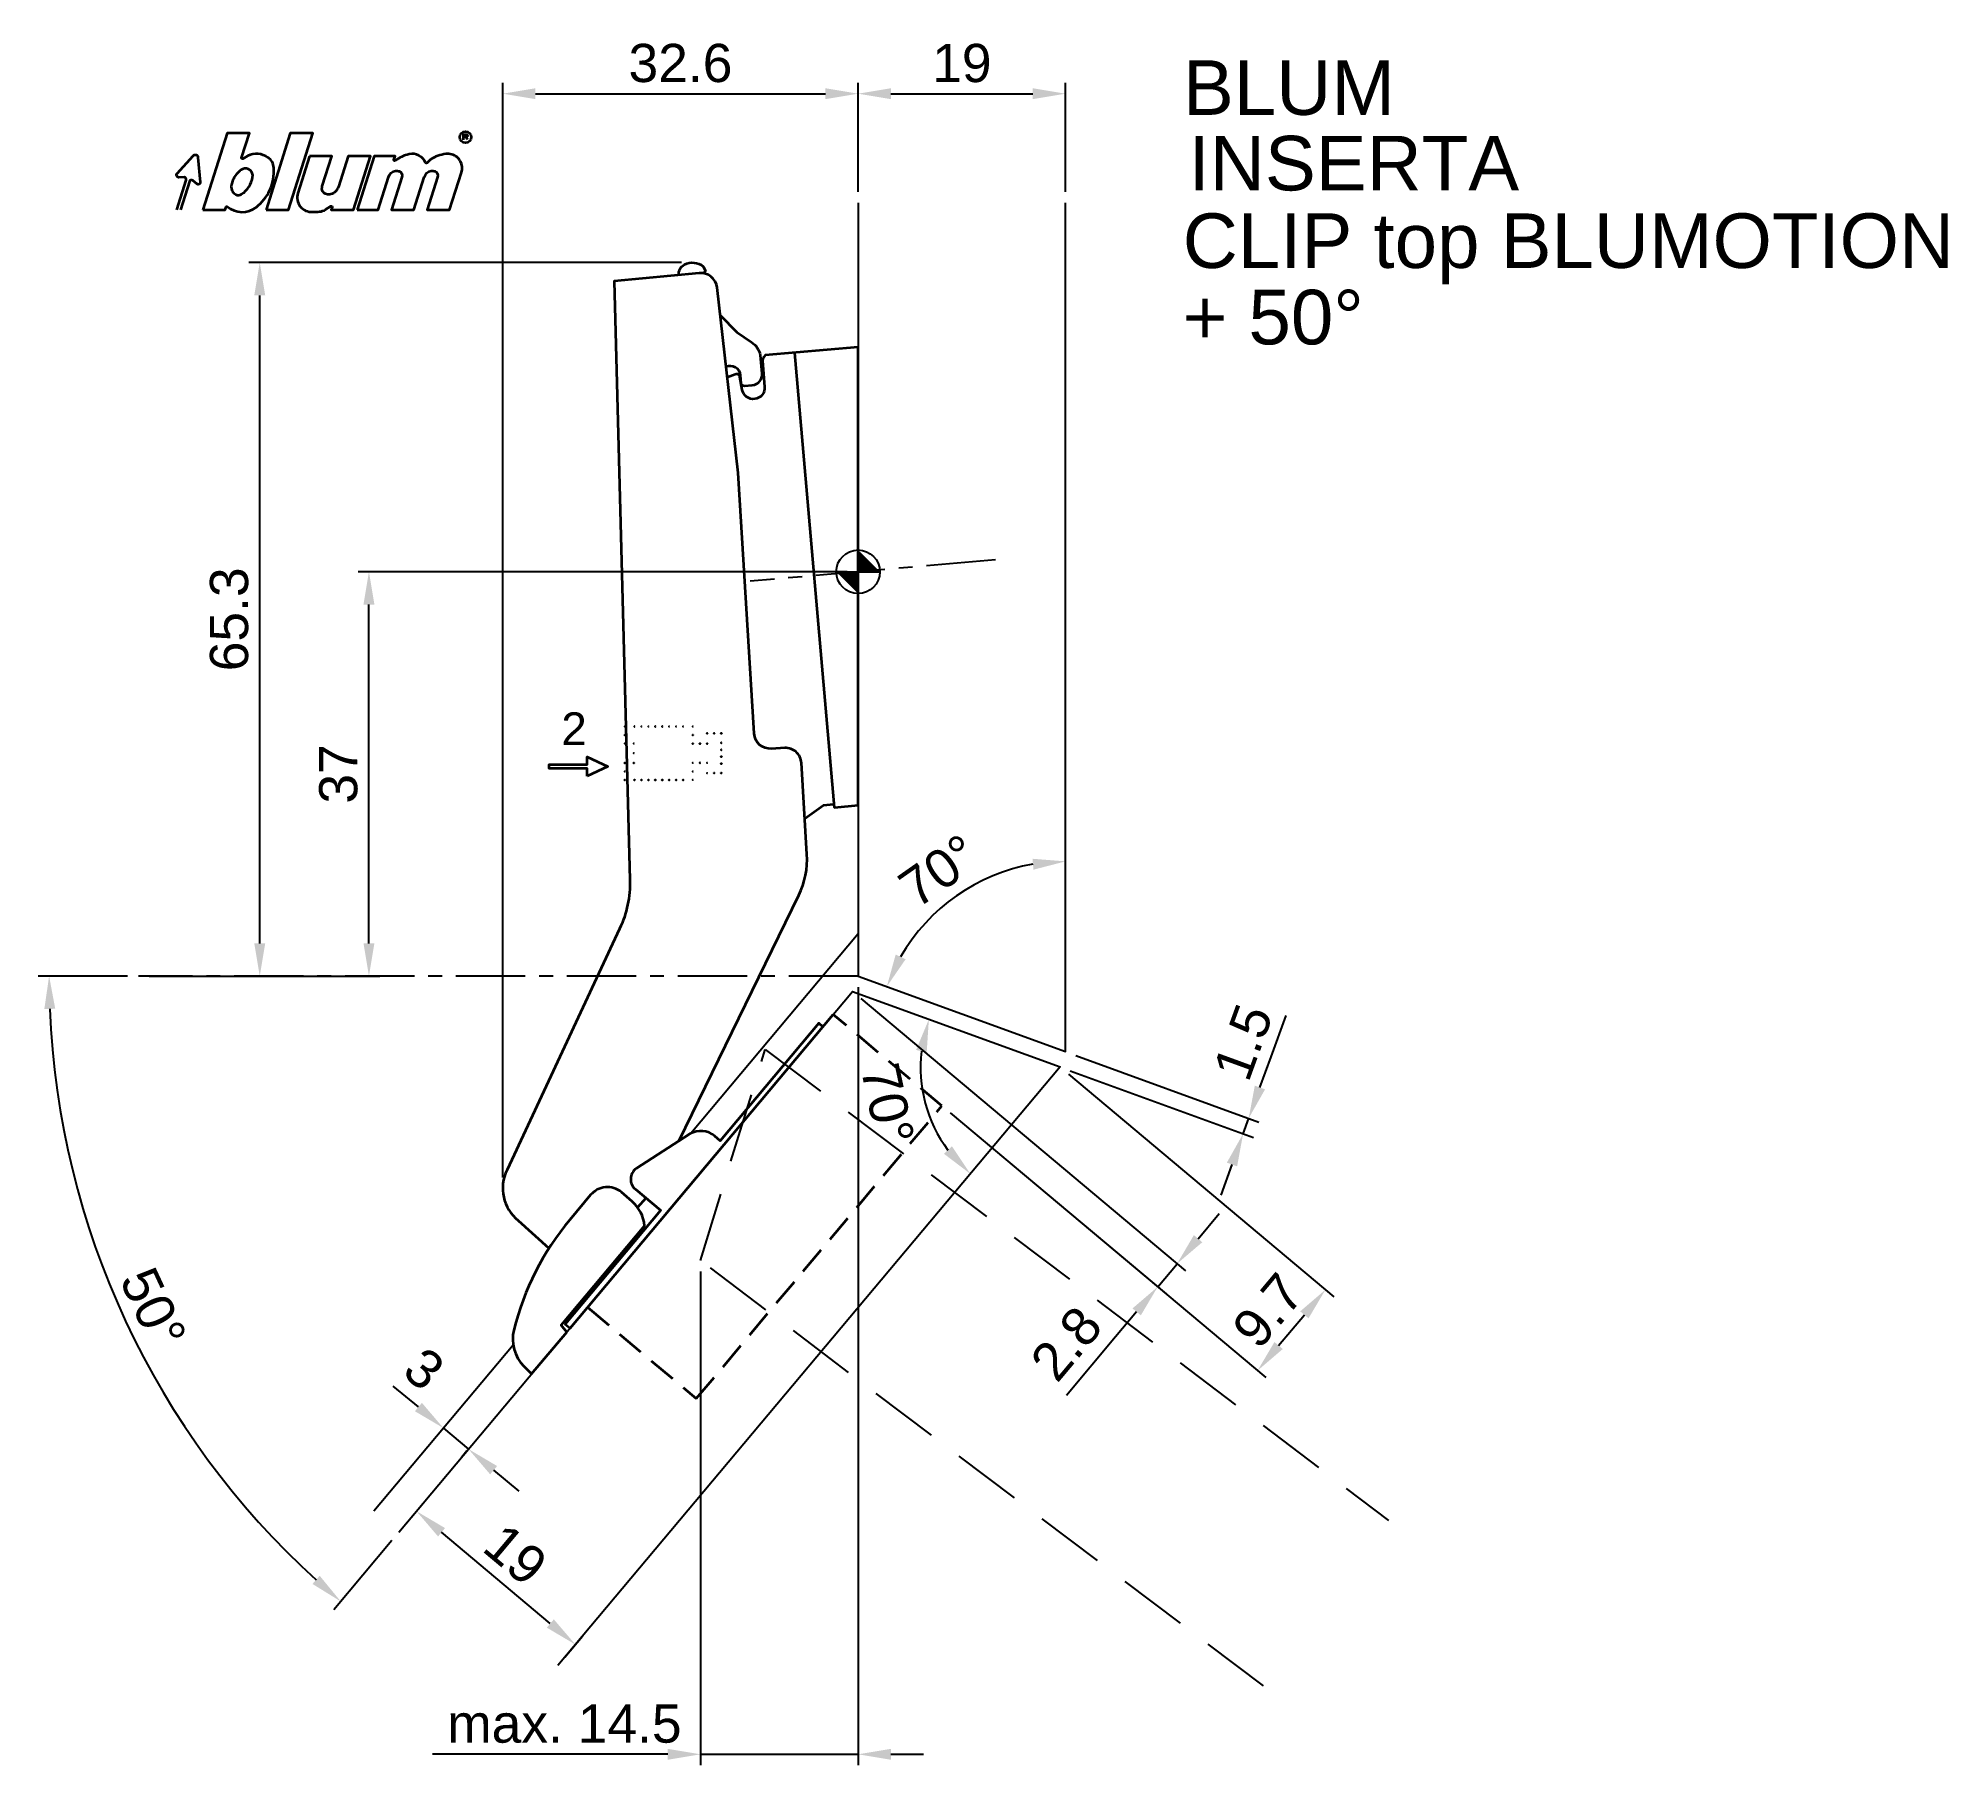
# Model space of a CAD drawing. Extents: x -75 to 100, y -111 to 49.
import ezdxf

# ---------------------------------------------------------------- set-up
doc = ezdxf.new("R2010")
doc.units = 0
doc.header["$PDMODE"] = 35
doc.header["$PDSIZE"] = 5
doc.linetypes.add('MITTE', pattern=[50.8, 31.75, -6.35, 6.35, -6.35])
doc.linetypes.add('STRICHLINIE', pattern=[19.05, 12.7, -6.35])
doc.layers.get('Defpoints').update_dxf_attribs({"linetype": 'CONTINUOUS'})
doc.layers.add('1', color=2, linetype='CONTINUOUS')
doc.layers.add('5', color=1, linetype='CONTINUOUS')
doc.layers.add('6', color=3, linetype='CONTINUOUS', lineweight=35)
doc.styles.add('Beschlag', font='ARIAL.TTF')
doc.dimstyles.new('Beschlag', dxfattribs={"dimtxt": 3.5, "dimasz": 3, "dimexe": 1, "dimexo": 1, "dimgap": 1, "dimtad": 1, "dimdec": 1, "dimdsep": 46, "dimtxsty": 'Beschlag', "dimcen": 2, "dimclrd": 256, "dimclre": 256, "dimclrt": 256, "dimadec": 1, "dimazin": 2, "dimtfac": 0.71, "dimtdec": 1, "dimtix": 1, "dimtmove": 2, "dimatfit": 0, "dimfxl": 0, "dimtolj": 1, "dimlwd": -1, "dimlwe": -1, "dimarcsym": 0})

# ---------------------------------------------------------------- blocks, each defined once
blk = doc.blocks.new('NullPunkt')
at = {"layer": '5'}
for points in [[(0, 2), (0, -2)], [(-2, 0), (2, 0)]]:
    blk.add_lwpolyline(points, dxfattribs=at)
blk.add_circle((0, 0), 2, dxfattribs=at)
for points in [[(0, 0), (-2, 0), (0, 2)], [(0, 0), (2, 0), (0, -2)]]:
    blk.add_solid(points, dxfattribs=at)
blk = doc.blocks.new('*D1')
at = {"layer": '1'}
for p, q in [((-66.92, -37.03), (-75.09, -37.03)), ((-42.7, -88.72), (-48.03, -95.07))]:
    blk.add_line(p, q, dxfattribs=at)
blk.add_arc((0.67, -37.03), 74.76, 182.2992, 227.7027, dxfattribs=at)
for points in [[(-74.53, -40.04), (-73.53, -40.02), (-74.09, -37.03)], [(-49.31, -91.95), (-49.97, -92.7), (-47.38, -94.3)]]:
    blk.add_solid(points, dxfattribs=at)
at = {"layer": 'Defpoints', "color": 0}
for p in [(-65.92, -37.03), (-0.51, -38.44), (0, -37.03), (-70.95, -58.47), (-42.06, -87.96)]:
    blk.add_point(p, dxfattribs=at)
at = {"layer": '1', "insert": (-64.56, -67.45), "char_height": 3.5, "attachment_point": 5, "rotation": 295.001, "style": 'Beschlag'}
blk.add_mtext('\\A1;50°', dxfattribs=at)
blk = doc.blocks.new('*D2')
at = {"layer": '1'}
blk.add_arc((19, -43.94), 17.42, 99.8782, 150.1228, dxfattribs=at)
for points in [[(15.97, -26.28), (16.06, -27.28), (19, -26.52)], [(4.35, -35.48), (3.44, -35.05), (2.63, -37.98)]]:
    blk.add_solid(points, dxfattribs=at)
at = {"layer": 'Defpoints', "color": 0}
for p in [(19, 33.79), (12.1, -27.95), (0, -37.03), (19, -43.94), (19, -43.94)]:
    blk.add_point(p, dxfattribs=at)
at = {"layer": '1', "insert": (7.41, -27.39), "char_height": 3.5, "attachment_point": 5, "rotation": 35.0005, "style": 'Beschlag'}
blk.add_mtext('\\A1;70°', dxfattribs=at)
blk = doc.blocks.new('*D3')
at = {"layer": '1'}
blk.add_arc((18.49, -45.35), 12.78, 173.4857, 216.5171, dxfattribs=at)
for points in [[(5.31, -43.79), (6.28, -44.02), (6.48, -40.98)], [(8.59, -52.61), (7.86, -53.3), (10.28, -55.14)]]:
    blk.add_solid(points, dxfattribs=at)
at = {"layer": 'Defpoints', "color": 0}
for p in [(-0.51, -38.44), (18.49, -45.35), (18.49, -45.35), (7.07, -51.09), (-27.5, -100.17)]:
    blk.add_point(p, dxfattribs=at)
at = {"layer": '1', "insert": (2.69, -48.74), "char_height": 3.5, "attachment_point": 5, "rotation": 282.0973, "style": 'Beschlag'}
blk.add_mtext('\\A1;70°', dxfattribs=at)
blk = doc.blocks.new('*D4')
at = {"layer": '1'}
for p, q in [((-1, 0), (-45.8, 0)), ((-44.8, -34.03), (-44.8, -3)), ((-64.92, -37.03), (-43.8, -37.03))]:
    blk.add_line(p, q, dxfattribs=at)
for points in [[(-45.3, -3), (-44.3, -3), (-44.8, 0)], [(-45.3, -34.03), (-44.3, -34.03), (-44.8, -37.03)]]:
    blk.add_solid(points, dxfattribs=at)
at = {"layer": 'Defpoints', "color": 0}
for p in [(-44.8, 0), (0, 0), (-65.92, -37.03)]:
    blk.add_point(p, dxfattribs=at)
at = {"layer": '1', "insert": (-47.59, -18.51), "char_height": 3.5, "attachment_point": 5, "rotation": 90, "style": 'Beschlag'}
blk.add_mtext('\\A1;37', dxfattribs=at)
blk = doc.blocks.new('*D5')
at = {"layer": '1'}
for p, q in [((-16.18, 28.32), (-55.8, 28.32)), ((-54.8, -34.03), (-54.8, 25.32)), ((-64.92, -37.03), (-53.8, -37.03))]:
    blk.add_line(p, q, dxfattribs=at)
for points in [[(-55.3, 25.32), (-54.3, 25.32), (-54.8, 28.32)], [(-55.3, -34.03), (-54.3, -34.03), (-54.8, -37.03)]]:
    blk.add_solid(points, dxfattribs=at)
at = {"layer": 'Defpoints', "color": 0}
for p in [(-54.8, 28.32), (-15.18, 28.32), (-65.92, -37.03)]:
    blk.add_point(p, dxfattribs=at)
at = {"layer": '1', "insert": (-57.59, -4.35), "char_height": 3.5, "attachment_point": 5, "rotation": 90, "style": 'Beschlag'}
blk.add_mtext('\\A1;65.3', dxfattribs=at)
blk = doc.blocks.new('*D6')
at = {"layer": '1'}
for p, q in [((-32.55, -55.47), (-32.55, 44.79)), ((-29.55, 43.79), (-3, 43.79)), ((0, 34.79), (0, 44.79))]:
    blk.add_line(p, q, dxfattribs=at)
for points in [[(-29.55, 44.29), (-29.55, 43.29), (-32.55, 43.79)], [(-3, 44.29), (-3, 43.29), (0, 43.79)]]:
    blk.add_solid(points, dxfattribs=at)
at = {"layer": 'Defpoints', "color": 0}
for p in [(0, 43.79), (0, 33.79), (-32.55, -56.47)]:
    blk.add_point(p, dxfattribs=at)
at = {"layer": '1', "insert": (-16.27, 46.58), "char_height": 3.5, "attachment_point": 5, "style": 'Beschlag'}
blk.add_mtext('\\A1;32.6', dxfattribs=at)
blk = doc.blocks.new('*D7')
at = {"layer": '1'}
for p, q in [((0, 34.79), (0, 44.79)), ((3, 43.79), (16, 43.79)), ((19, 34.79), (19, 44.79))]:
    blk.add_line(p, q, dxfattribs=at)
for points in [[(3, 44.29), (3, 43.29), (0, 43.79)], [(16, 44.29), (16, 43.29), (19, 43.79)]]:
    blk.add_solid(points, dxfattribs=at)
at = {"layer": 'Defpoints', "color": 0}
for p in [(19, 43.79), (0, 33.79), (19, 33.79)]:
    blk.add_point(p, dxfattribs=at)
at = {"layer": '1', "insert": (9.5, 46.58), "char_height": 3.5, "attachment_point": 5, "style": 'Beschlag'}
blk.add_mtext('\\A1;19', dxfattribs=at)
blk = doc.blocks.new('*D8')
at = {"layer": '1'}
for p, q in [((0, -38.03), (0, -109.3)), ((-14.44, -64.07), (-14.44, -109.3)), ((-17.44, -108.3), (-20.44, -108.3)), ((-14.44, -108.3), (0, -108.3)), ((3, -108.3), (6, -108.3))]:
    blk.add_line(p, q, dxfattribs=at)
for points in [[(-17.44, -107.8), (-17.44, -108.8), (-14.44, -108.3)], [(3, -107.8), (3, -108.8), (0, -108.3)]]:
    blk.add_solid(points, dxfattribs=at)
at = {"layer": 'Defpoints', "color": 0}
for p in [(0, -37.03), (-14.44, -63.07), (0, -108.3)]:
    blk.add_point(p, dxfattribs=at)
at = {"layer": '1', "insert": (-26.9, -105.51), "char_height": 3.5, "attachment_point": 5, "style": 'Beschlag'}
blk.add_mtext('\\A1;max. 14.5', dxfattribs=at)
blk = doc.blocks.new('*D9')
at = {"layer": '1'}
for p, q in [((0.26, -39.08), (29.98, -64.02)), ((8.44, -49.55), (28.2, -66.13)), ((31.14, -61.08), (33.07, -58.78)), ((27.44, -65.48), (29.21, -63.37)), ((25.51, -67.78), (23.58, -70.08))]:
    blk.add_line(p, q, dxfattribs=at)
for points in [[(30.75, -60.75), (31.52, -61.4), (29.21, -63.37)], [(25.13, -67.46), (25.89, -68.1), (27.44, -65.48)]]:
    blk.add_solid(points, dxfattribs=at)
at = {"layer": 'Defpoints', "color": 0}
for p in [(-0.51, -38.44), (7.68, -48.9), (29.21, -63.37)]:
    blk.add_point(p, dxfattribs=at)
at = {"layer": '1', "insert": (19.08, -70.68), "char_height": 3.5, "attachment_point": 5, "rotation": 50.0019, "style": 'Beschlag'}
blk.add_mtext('\\A1;2.8', dxfattribs=at)
blk = doc.blocks.new('*D10')
at = {"layer": '1'}
for p, q in [((19.26, -46), (43.56, -66.39)), ((8.44, -49.55), (37.35, -73.8)), ((38.51, -70.86), (40.87, -68.05))]:
    blk.add_line(p, q, dxfattribs=at)
for points in [[(40.49, -67.73), (41.25, -68.37), (42.8, -65.75)], [(38.13, -70.54), (38.89, -71.18), (36.58, -73.16)]]:
    blk.add_solid(points, dxfattribs=at)
at = {"layer": 'Defpoints', "color": 0}
for p in [(18.49, -45.35), (7.68, -48.9), (42.8, -65.75)]:
    blk.add_point(p, dxfattribs=at)
at = {"layer": '1', "insert": (37.56, -67.66), "char_height": 3.5, "attachment_point": 5, "rotation": 50.0019, "style": 'Beschlag'}
blk.add_mtext('\\A1;9.7', dxfattribs=at)
blk = doc.blocks.new('*D11')
at = {"layer": '1'}
for p, q in [((19.94, -44.29), (36.71, -50.39)), ((36.8, -47.23), (37.83, -44.41)), ((19.43, -45.69), (36.2, -51.8)), ((35.26, -51.46), (35.77, -50.05)), ((34.24, -54.28), (33.21, -57.1))]:
    blk.add_line(p, q, dxfattribs=at)
for points in [[(36.33, -47.06), (37.27, -47.4), (35.77, -50.05)], [(33.77, -54.11), (34.71, -54.45), (35.26, -51.46)]]:
    blk.add_solid(points, dxfattribs=at)
at = {"layer": 'Defpoints', "color": 0}
for p in [(18.49, -45.35), (19, -43.94), (35.77, -50.05)]:
    blk.add_point(p, dxfattribs=at)
at = {"layer": '1', "insert": (35.27, -43.08), "char_height": 3.5, "attachment_point": 5, "rotation": 70.0009, "style": 'Beschlag'}
blk.add_mtext('\\A1;1.5', dxfattribs=at)
blk = doc.blocks.new('*D12')
at = {"layer": '1'}
for p, q in [((-41.41, -87.19), (-39.8, -85.27)), ((-28.19, -96.32), (-38.15, -87.96)), ((-26.86, -99.4), (-25.25, -97.48))]:
    blk.add_line(p, q, dxfattribs=at)
for points in [[(-37.83, -87.58), (-38.47, -88.35), (-40.45, -86.03)], [(-27.87, -95.94), (-28.51, -96.7), (-25.89, -98.25)]]:
    blk.add_solid(points, dxfattribs=at)
at = {"layer": 'Defpoints', "color": 0}
for p in [(-40.45, -86.03), (-42.06, -87.96), (-27.5, -100.17)]:
    blk.add_point(p, dxfattribs=at)
at = {"layer": '1', "insert": (-31.38, -90.01), "char_height": 3.5, "attachment_point": 5, "rotation": 320.0019, "style": 'Beschlag'}
blk.add_mtext('\\A1;19', dxfattribs=at)
blk = doc.blocks.new('Logo_BLUM')
at = {"layer": '6', "color": 20, "linetype": 'Continuous'}
for points in [[(2.39, 0), (4.43, 0), (4.52, 0.26, -0.512391), (4.62, 0.29, 0.357881), (7.3, 0.25, 0.116336), (8.5, 1.76, 0.127435), (8.89, 3.85, 0.227045), (8.36, 4.79, 0.273775), (6.5, 4.93), (6.04, 4.67, -0.689828), (5.94, 4.76), (6.65, 7), (4.61, 7)], [(5.59, 3.39, 0.16703), (4.99, 2.14, 0.322673), (5.41, 1.39, 0.260102), (5.93, 1.42, 0.211929), (6.95, 3, 0.250706), (6.73, 3.62, 0.316796), (6.01, 3.72, 0.086595)], [(12.15, 4.9), (11.09, 1.53, 0.527578), (12.44, -0.2, -0.003338), (13.06, -0.17, 0.131781), (13.63, 0.02), (14.12, 0.32, -0.706223), (14.22, 0.24), (14.15, 0), (16.19, 0), (17.75, 4.9), (15.7, 4.9), (14.81, 2.11, -0.253672), (14.11, 1.42, -0.127823), (13.72, 1.42, -0.447747), (13.33, 2.15), (14.2, 4.9)], [(16.53, 0), (18.44, 0), (19.39, 3, -0.282196), (20.04, 3.56, -0.141376), (20.38, 3.52, -0.3938), (20.62, 2.99), (19.67, 0), (21.72, 0), (22.67, 3, -0.282189), (23.31, 3.56, -0.141385), (23.65, 3.52, -0.393792), (23.89, 2.99), (22.94, 0), (24.99, 0), (26.07, 3.42, 0.424526), (25.18, 5.07, 0.098115), (24.64, 5.11, 0.114777), (23.24, 4.6), (22.89, 4.28, -0.522588), (22.79, 4.31, 0.36711), (21.28, 5.09, 0.102012), (20, 4.5, -0.748324), (19.89, 4.58), (20, 4.9), (18.08, 4.9)]]:
    blk.add_lwpolyline(points, format="xyb", close=True, dxfattribs=at)
blk.add_lwpolyline([(8.18, 0), (10.23, 0), (12.45, 7), (10.4, 7)], close=True, dxfattribs=at)
for points in [[(26.26, 6.4), (26.26, 6.9), (26.52, 6.9, -0.975005), (26.53, 6.67, 0.014563), (26.45, 6.67), (26.26, 6.67), (26.45, 6.67), (26.52, 6.6), (26.57, 6.53), (26.62, 6.42)], [(0, 0), (0.86, 2.7, 0.480207), (0.67, 2.98), (0.19, 2.97, -0.689229), (0.05, 3.33), (1.49, 4.95, -0.685285), (1.94, 4.79), (2.15, 2.54, -0.636083), (1.84, 2.36), (1.47, 2.68, 0.560356), (1.16, 2.59), (0.34, 0)]]:
    blk.add_lwpolyline(points, format="xyb", dxfattribs=at)
blk.add_circle((26.44, 6.65), 0.527, dxfattribs=at)
blk = doc.blocks.new('Seitliche Verstellung')
at = {"layer": '6'}
for centre in [(0, 4.9), (0, 4.12), (0.9, 4.9), (1.53, 4.9), (2.17, 4.9), (2.8, 4.9), (3.44, 4.9), (4.07, 4.9), (4.71, 4.9), (5.34, 4.9), (6.24, 4.9), (6.24, 4.12), (7.54, 4.28), (8.19, 4.28), (8.84, 4.28), (0, 3.34), (0.83, 3.34), (0.83, 2.46), (6.24, 3.33), (6.89, 3.33), (7.54, 3.33), (8.84, 3.41), (8.84, 2.77), (8.84, 2.14), (0, 1.56), (0, 0.78), (0, 0), (0.83, 1.56), (0.9, 0), (1.53, 0), (2.17, 0), (2.8, 0), (3.44, 0), (4.07, 0), (4.71, 0), (5.34, 0), (6.24, 1.58), (6.24, 0.79), (6.24, 0.01), (6.89, 1.58), (7.54, 1.58), (7.54, 0.63), (8.19, 0.64), (8.84, 1.5), (8.84, 0.64)]:
    blk.add_circle(centre, 0.00604, dxfattribs=at)
blk = doc.blocks.new('*D18')
at = {"layer": '1'}
for p, q in [((-40.27, -76.49), (-42.57, -74.57)), ((-37.83, -78.25), (-38.62, -79.19)), ((-37.98, -78.42), (-35.68, -80.35)), ((-35.82, -80.52), (-36.32, -81.12)), ((-33.38, -82.28), (-31.08, -84.21))]:
    blk.add_line(p, q, dxfattribs=at)
for points in [[(-39.95, -76.11), (-40.59, -76.88), (-37.98, -78.42)], [(-33.06, -81.9), (-33.7, -82.66), (-35.68, -80.35)]]:
    blk.add_solid(points, dxfattribs=at)
at = {"layer": 'Defpoints', "color": 0}
for p in [(-37.19, -77.49), (-35.68, -80.35), (-35.17, -79.75)]:
    blk.add_point(p, dxfattribs=at)
at = {"layer": '1', "insert": (-39.75, -73.01), "char_height": 3.5, "attachment_point": 5, "rotation": 320, "style": 'Beschlag'}
blk.add_mtext('\\A1;3', dxfattribs=at)

msp = doc.modelspace()

# ---------------------------------------------------------------- linework, layer by layer
at = {"layer": '1'}
for p, q in [((37.83, -44.41), (39.2, -40.65)), ((23.58, -70.08), (19.08, -75.44)), ((-20.44, -108.3), (-38.98, -108.3))]:
    msp.add_line(p, q, dxfattribs=at)
at = {"layer": '5', "linetype": 'MITTE', "ltscale": 0.2}
msp.add_line((12.58, 1.1), (-9.88, -0.86), dxfattribs=at)
at = {"layer": '5'}
for p, q in [((0, -33.16), (-15.33, -51.43)), ((-31.59, -70.82), (-44.36, -86.03))]:
    msp.add_line(p, q, dxfattribs=at)
for points in [[(0, 33.79), (0, -37.03), (19, -43.94), (19, 33.79)], [(-42.06, -87.96), (-0.51, -38.44), (18.49, -45.35), (-27.5, -100.17)]]:
    msp.add_lwpolyline(points, dxfattribs=at)
at = {"layer": '5', "linetype": 'MITTE', "ltscale": 0.2}
msp.add_lwpolyline([(0, -37.03), (-65.92, -37.03)], dxfattribs=at)
at = {"layer": '5', "linetype": 'STRICHLINIE', "ltscale": 0.5}
msp.add_lwpolyline([(37.13, -102.04), (-14.44, -63.07), (-8.5, -43.74), (48.58, -86.88)], dxfattribs=at)
at = {"layer": '6'}
msp.add_line((-19.44, -57.35), (-20.19, -58.23), dxfattribs=at)
for points in [[(-16.43, 27.17, -0.303383), (-15.9, 28.14, -0.299287), (-14.2, 27.97), (-13.98, 27.57), (-14.14, 27.37), (-14.1, 27.33)], [(-16.42, -52.13), (-5.44, -29.62, 0.129877), (-4.69, -25.87), (-5.2, -17.5, 0.41717), (-6.72, -16.13), (-7.94, -16.21, -0.412558), (-9.52, -14.8), (-10.98, 9.07), (-12.92, 26.03, 0.409111), (-14.55, 27.36), (-22.34, 26.61), (-20.9, -28.2, -0.116588), (-21.84, -32.7), (-32.15, -54.77, 0.353453), (-31.13, -59.42), (-28.32, -61.95)], [(-12.63, 23.52), (-11.11, 21.96), (-9.75, 21.03, -0.199017), (-8.97, 19.84), (-8.82, 18.15, -0.414201), (-9.73, 17.07), (-10.38, 17.01, -0.414156), (-10.7, 17.28), (-10.76, 17.98, 0.512046), (-12.09, 18.77, -1.694722)], [(-4.89, -22.58), (-3.17, -21.38), (-2.24, -21.29), (-2.15, -21.57), (0, -21.38), (0, 20.58), (-8.51, 19.83), (-8.65, 19.67, 0.198646), (-8.76, 19.31), (-8.56, 16.95, -0.95726), (-10.62, 16.68), (-10.82, 17.85, 0.486188), (-11.25, 18.08), (-11.98, 17.8)], [(-3.22, -41.66), (-3.6, -41.34), (-12.63, -52.1), (-13.13, -51.68, 0.312987), (-15.4, -51.47), (-20.33, -54.66, 0.486363), (-20.4, -56.55), (-18.1, -58.47), (-18.1, -58.48), (-26.84, -68.89), (-26.38, -69.28), (-2.28, -40.55)]]:
    msp.add_lwpolyline(points, format="xyb", dxfattribs=at)
msp.add_lwpolyline([(-2.15, -21.57), (-5.8, 20.07)], dxfattribs=at)
msp.add_lwpolyline([(-24.82, -18.71), (-24.82, -18.01), (-28.3, -18.01), (-28.3, -17.64), (-24.82, -17.64), (-24.82, -16.94), (-22.92, -17.82)], close=True, dxfattribs=at)
at = {"layer": '6', "linetype": 'STRICHLINIE', "ltscale": 0.2}
msp.add_lwpolyline([(-24.78, -67.36), (-14.82, -75.72), (7.68, -48.91), (-2.28, -40.55)], dxfattribs=at)
at = {"layer": '6', "flags": 128}
msp.add_lwpolyline([(-21.68, -56.82, 0.414214), (-24.5, -57.07), (-26.41, -59.35, 0.114125), (-31.53, -69.44, 0.262579), (-30.61, -72.75), (-29.9, -73.46), (-26.69, -69.64), (-27.21, -69.01), (-19.55, -59.89, 0.191102), (-20.7, -57.67), (-21.68, -56.82)], format="xyb", dxfattribs=at)

# ---------------------------------------------------------------- block references
at = {"layer": '5', "rotation": 90}
msp.add_blockref('NullPunkt', (0, 0), dxfattribs=at)
at = {"layer": '6'}
for name, p in [('Logo_BLUM', (-62.4, 33.16)), ('Seitliche Verstellung', (-21.37, -19.07))]:
    msp.add_blockref(name, p, dxfattribs=at)

# ---------------------------------------------------------------- texts
at = {"layer": '1', "linetype": 'Continuous', "style": 'Beschlag'}
for s, p in [('BLUM', (29.75, 41.85)), ('CLIP top BLUMOTION', (29.73, 27.83)), ('+ 50%%D', (29.73, 20.83))]:
    msp.add_text(s, height=5, dxfattribs=at).set_placement(p)
at = {"layer": '1', "attachment_point": 1, "style": 'Beschlag'}
for s, insert, char_height, width in [('INSERTA', (30.27, 39.93), 5, 110.7908), ('2', (-27.18, -12.87), 3, 4.5326)]:
    msp.add_mtext(s, dxfattribs=dict(at, insert=insert, char_height=char_height, width=width))

# ---------------------------------------------------------------- dimensions: what is measured, and where the dimension line sits
at = {"layer": '1'}
for base, p1, p2, angle, picture, middle in [((0.0031, 43.7888), (-32.5505, -56.4659), (0.0031, 33.7879), 180, '*D6', (-16.2737, 46.577)), ((19, 43.79), (0, 33.79), (19, 33.79), 180, '*D7', (9.5, 46.58)), ((-54.8011, 28.3208), (-65.917, -37.0282), (-15.1809, 28.3208), 90, '*D5', (-57.5893, -4.3537)), ((-44.8, 0), (-65.92, -37.03), (0, 0), 90, '*D4', (-47.59, -18.51)), ((42.8, -65.75), (7.68, -48.9), (18.49, -45.35), 50.0019, '*D10', (37.56, -67.66)), ((-40.45, -86.03), (-27.5, -100.17), (-42.06, -87.96), 140.0019, '*D12', (-31.38, -90.01))]:
    dim = msp.add_linear_dim(base=base, p1=p1, p2=p2, angle=angle, dimstyle='Beschlag', dxfattribs=at)
    dim.commit()
    dim.dimension.update_dxf_attribs({"geometry": picture, "text_midpoint": middle})
for base, line1, line2, picture, middle in [((12.1, -27.95), ((19, -43.94), (19, 33.79)), ((0, -37.03), (19, -43.94)), '*D2', (7.41, -27.39)), ((-70.95, -58.47), ((-42.06, -87.96), (-0.51, -38.44)), ((0, -37.03), (-65.92, -37.03)), '*D1', (-64.56, -67.45))]:
    dim = msp.add_angular_dim_2l(base=base, line1=line1, line2=line2, dimstyle='Beschlag', dxfattribs=at)
    dim.commit()
    dim.dimension.update_dxf_attribs({"geometry": picture, "text_midpoint": middle})
dim = msp.add_linear_dim(base=(0, -108.3), p1=(-14.44, -63.07), p2=(0, -37.03), angle=180, text='max. 14.5', dimstyle='Beschlag', dxfattribs=at)
dim.commit()
dim.dimension.update_dxf_attribs({"geometry": '*D8', "text_midpoint": (-26.9, -105.51), "dimtype": 160})
dim = msp.add_angular_dim_2l(base=(7.07, -51.09), line1=((18.49, -45.35), (-27.5, -100.17)), line2=((-0.51, -38.44), (18.49, -45.35)), dimstyle='Beschlag', dxfattribs=at)
dim.commit()
dim.dimension.update_dxf_attribs({"geometry": '*D3', "text_midpoint": (2.69, -48.74), "dimtype": 162})
for base, p1, p2, angle, picture, middle in [((29.2095, -63.3735), (7.678, -48.9044), (-0.5099, -38.4377), 50.0019, '*D9', (19.0812, -70.6756)), ((35.77, -50.05), (18.49, -45.35), (19, -43.94), 70.0009, '*D11', (35.27, -43.08)), ((-35.68, -80.35), (-37.19, -77.49), (-35.17, -79.75), 320, '*D18', (-39.75, -73.01))]:
    dim = msp.add_linear_dim(base=base, p1=p1, p2=p2, angle=angle, dimstyle='Beschlag', dxfattribs=at)
    dim.commit()
    dim.dimension.update_dxf_attribs({"geometry": picture, "text_midpoint": middle, "dimtype": 160})

doc.saveas('drawing.dxf')
